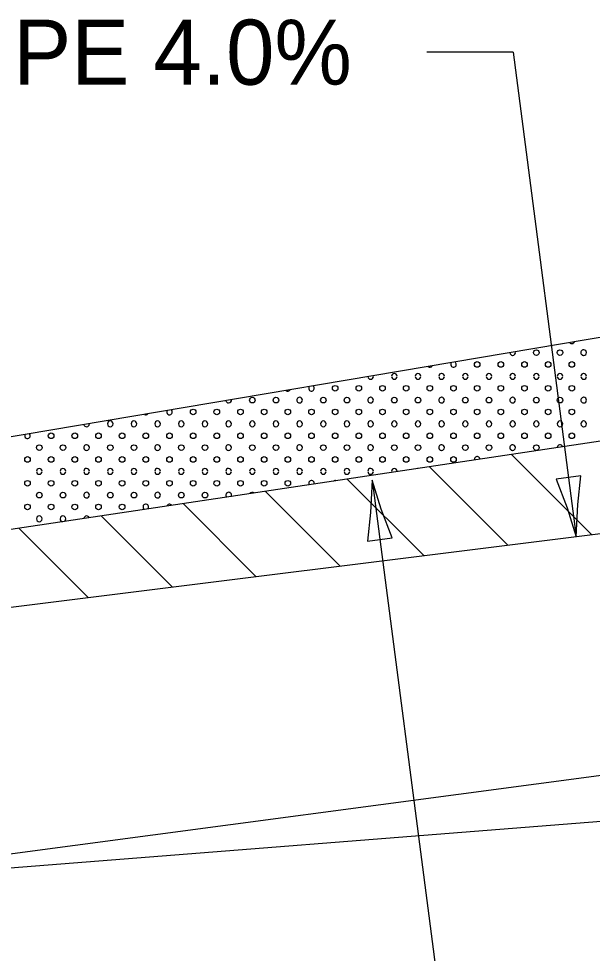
# Model space of a CAD drawing. Extents: x 0 to 2.83, y 0 to 1.83.
# Drawn here: x 0.9584 to 1.0703, y 0.8813 to 1.0638 of the extents above; entities that cross this region are included whole.
import ezdxf

# ---------------------------------------------------------------- set-up
doc = ezdxf.new("R2010")
doc.units = 0
for name, color, linetype in [('RD_Ex_Roadway_Items', 7, 'Continuous'), ('RD_Pr_Roadway_Dimensions', 7, 'Continuous'), ('RD_Pr_Roadway_Items', 7, 'Continuous'), ('RD_Pr_Roadway_Notes', 7, 'Continuous')]:
    doc.layers.add(name, color=color, linetype=linetype)

msp = doc.modelspace()

# ---------------------------------------------------------------- linework, layer by layer
at = {"layer": 'RD_Ex_Roadway_Items'}
for p, q in [((1.1047178847286954, 0.9204034894451877), (0.9053079380333238, 0.893858028901313)), ((1.101018718567501, 0.9093059909616044), (0.7637940947986603, 0.882687972377651))]:
    msp.add_line(p, q, dxfattribs=at)
at = {"layer": 'RD_Pr_Roadway_Dimensions'}
for q in [(1.0380084499178908, 1.057233878993467), (1.067141947991982, 0.962621304967199)]:
    msp.add_line((1.0548476587092783, 1.057233878993467), q, dxfattribs=at)
msp.add_lwpolyline([(1.068058831810433, 0.9744981421662939), (1.0656386181641042, 0.9741904084229048), (1.0632192680041788, 0.9738760295885014), (1.0653890553483334, 0.9682735510135825), (1.067141947991982, 0.962621304967199), (1.0674621549482057, 0.9689357223775306)], close=True, dxfattribs=at)
at = {"layer": 'RD_Pr_Roadway_Items'}
for p, q in [((1.1208607819906773, 1.0098560709473123), (0.9333457819906809, 0.9781238485177425)), ((1.1134188022849663, 0.9875301318301265), (0.9271778275362903, 0.9596199851545882)), ((1.0702075277533893, 0.9630044963045423), (1.0545099902660748, 0.978702033791822)), ((1.0538379766660497, 0.9609583351580804), (1.0384943832767533, 0.976301928547435)), ((1.03746842557871, 0.9589121740136674), (1.0224787762894167, 0.9739018233029549)), ((1.0210988744913647, 0.9568660128691612), (1.0064631693000952, 0.9715017180584749)), ((1.0047293234060157, 0.9548198517207434), (0.9904475623127585, 0.9691016128139948)), ((1.1144110741969593, 0.9685298511992586), (0.9282510845188098, 0.9452602248222944)), ((0.9883597723186702, 0.9527736905763303), (0.974431955323437, 0.9667015075715636)), ((0.9719902212313306, 0.9507275294298684), (0.9584163483341155, 0.9643014023270835))]:
    msp.add_line(p, q, dxfattribs=at)
for centre in [(1.0593712333249965, 0.9985771479462651), (1.0639870429348421, 0.9985771479462651), (1.0478235861696814, 0.9962695200995919), (1.0524399496999965, 0.9962695200995919), (1.057063051559839, 0.9962695200995919), (1.0616788611696846, 0.9962695200995919), (1.0662952246999997, 0.9962695200995919), (1.0201130361696868, 0.9916132007909385), (1.024729399699996, 0.9916132007909385), (1.0293525015598441, 0.9916132007909385), (1.0339683111696842, 0.9916132007909385), (1.0385846746999992, 0.9916132007909385), (1.0432077765598415, 0.9916132007909385), (1.0478235861696814, 0.9916132007909385), (1.0524399496999965, 0.9916132007909385), (1.057063051559839, 0.9916132007909385), (1.0616788611696846, 0.9916132007909385), (1.0662952246999997, 0.9916132007909385), (1.0039501333250012, 0.9893055729462211), (1.008565942934841, 0.9893055729462211), (1.0178054083249986, 0.9893055729462211), (1.0224212179348442, 0.9893055729462211), (1.0316606833250017, 0.9893055729462211), (1.0362764929348416, 0.9893055729462211), (1.045515958324999, 0.9893055729462211), (1.050131767934839, 0.9893055729462211), (1.0593712333249965, 0.9893055729462211), (1.0639870429348421, 0.9893055729462211), (0.9924024861696863, 0.986997945099548), (0.9970188497000013, 0.986997945099548), (1.0016419515598438, 0.986997945099548), (1.0062577611696837, 0.986997945099548), (1.0108741246999986, 0.986997945099548), (1.015497226559841, 0.986997945099548), (1.0201130361696868, 0.986997945099548), (1.024729399699996, 0.986997945099548), (1.0293525015598441, 0.986997945099548), (1.0339683111696842, 0.986997945099548), (1.0385846746999992, 0.986997945099548), (1.0432077765598415, 0.986997945099548), (1.0478235861696814, 0.986997945099548), (1.0524399496999965, 0.986997945099548), (1.057063051559839, 0.986997945099548), (1.0616788611696846, 0.986997945099548), (1.0662952246999997, 0.986997945099548), (0.9646919361696857, 0.9823416257908946), (0.9693082997000008, 0.9823416257908946), (0.9739314015598433, 0.9823416257908946), (0.9785472111696831, 0.9823416257908946), (0.9831635746999982, 0.9823416257908946), (0.9877866765598405, 0.9823416257908946), (0.9924024861696863, 0.9823416257908946), (0.9970188497000013, 0.9823416257908946), (1.0016419515598438, 0.9823416257908946), (1.0062577611696837, 0.9823416257908946), (1.0108741246999986, 0.9823416257908946), (1.015497226559841, 0.9823416257908946), (1.0201130361696868, 0.9823416257908946), (1.024729399699996, 0.9823416257908946), (1.0293525015598441, 0.9823416257908946), (1.0339683111696842, 0.9823416257908946), (1.0385846746999992, 0.9823416257908946), (1.0432077765598415, 0.9823416257908946), (1.0478235861696814, 0.9823416257908946), (1.0524399496999965, 0.9823416257908946), (1.057063051559839, 0.9823416257908946), (1.0616788611696846, 0.9823416257908946), (1.0662952246999997, 0.9823416257908946), (0.9623843083249976, 0.9800339979462703), (0.9670001179348433, 0.9800339979462703), (0.9762395833250007, 0.9800339979462703), (0.9808553929348406, 0.9800339979462703), (0.990094858324998, 0.9800339979462703), (0.9947106679348438, 0.9800339979462703), (1.0039501333250012, 0.9800339979462703), (1.008565942934841, 0.9800339979462703), (1.0178054083249986, 0.9800339979462703), (1.0224212179348442, 0.9800339979462703), (1.0316606833250017, 0.9800339979462703), (1.0362764929348416, 0.9800339979462703), (1.045515958324999, 0.9800339979462703), (1.050131767934839, 0.9800339979462703), (1.0593712333249965, 0.9800339979462703), (0.9600761265598401, 0.9777263700995972), (0.9646919361696857, 0.9777263700995972), (0.9693082997000008, 0.9777263700995972), (0.9739314015598433, 0.9777263700995972), (0.9785472111696831, 0.9777263700995972), (0.9831635746999982, 0.9777263700995972), (0.9877866765598405, 0.9777263700995972), (0.9924024861696863, 0.9777263700995972), (0.9970188497000013, 0.9777263700995972), (1.0016419515598438, 0.9777263700995972), (1.0062577611696837, 0.9777263700995972), (1.0108741246999986, 0.9777263700995972), (1.015497226559841, 0.9777263700995972), (1.0201130361696868, 0.9777263700995972), (1.024729399699996, 0.9777263700995972), (1.0293525015598441, 0.9777263700995972), (1.0339683111696842, 0.9777263700995972), (1.0385846746999992, 0.9777263700995972), (1.0432077765598415, 0.9777263700995972), (0.9600761265598401, 0.9730700507909437), (0.9646919361696857, 0.9730700507909437), (0.9693082997000008, 0.9730700507909437), (0.9739314015598433, 0.9730700507909437), (0.9785472111696831, 0.9730700507909437), (0.9831635746999982, 0.9730700507909437), (0.9877866765598405, 0.9730700507909437), (0.9924024861696863, 0.9730700507909437), (0.9970188497000013, 0.9730700507909437), (1.0016419515598438, 0.9730700507909437), (1.0062577611696837, 0.9730700507909437), (1.0108741246999986, 0.9730700507909437), (0.9623843083249976, 0.9707624229462264), (0.9670001179348433, 0.9707624229462264), (0.9762395833250007, 0.9707624229462264), (0.9808553929348406, 0.9707624229462264), (0.990094858324998, 0.9707624229462264), (0.9947106679348438, 0.9707624229462264), (0.9600761265598401, 0.9684547950995532), (0.9646919361696857, 0.9684547950995532), (0.9693082997000008, 0.9684547950995532), (0.9739314015598433, 0.9684547950995532), (0.9785472111696831, 0.9684547950995532)]:
    msp.add_circle(centre, 0.000545983493333282, dxfattribs=at)
for centre, start, end in [((1.0662952246999997, 1.0008847757908894), 217.90909157556112, 341.30067198809115), ((1.0547475775446848, 0.9985771479462651), 180.15494630337818, 270.00000069200723), ((1.0547548697946814, 0.9985771479462651), 270.00000069200723, 19.18428275305314), ((1.068602852544682, 0.9985771479462651), 89.9999993079928, 270.00000069200723), ((1.0686101447946845, 0.9985771479462651), 270.00000069200723, 89.99999930799282), ((1.0432077765598415, 0.9962695200995919), 136.00214282946217, 63.207620734190016), ((1.0316606833250017, 0.9939618922548746), 3.5189536898573433e-07, 179.99999964810462), ((1.0362764929348416, 0.9939618922548746), 3.5189536898573433e-07, 179.99999964810462), ((1.0385846746999992, 0.9962695200995919), 227.0426566657808, 332.16710689787135), ((1.0408923025446817, 0.9939618922548746), 89.99999926111299, 179.99999964810462), ((1.0408990408761998, 0.9939618922548746), 3.5189536898573433e-07, 89.94187070189182), ((1.045515958324999, 0.9939618922548746), 3.5189536898573433e-07, 179.99999964810462), ((1.050131767934839, 0.9939618922548746), 3.5189536898573433e-07, 179.99999964810462), ((1.0547475775446848, 0.9939618922548746), 89.99999926111299, 179.99999964810462), ((1.054754315876197, 0.9939618922548746), 3.5189536898573433e-07, 89.94187070189182), ((1.0593712333249965, 0.9939618922548746), 3.5189536898573433e-07, 179.99999964810462), ((1.0639870429348421, 0.9939618922548746), 3.5189536898573433e-07, 179.99999964810462), ((1.068602852544682, 0.9939618922548746), 89.99999926111299, 179.99999964810462), ((1.0686095908762, 0.9939618922548746), 3.5189536898573433e-07, 89.94187070189182), ((1.0270370275446843, 0.9939208286355627), 183.60103538496924, 270.000000738887), ((1.027044873715156, 0.9939208286355627), 269.9418720859062, 359.99999931969154), ((1.0270437658762024, 0.9939618922548746), 3.5189536898573433e-07, 11.467231453400393), ((1.0316606833250017, 0.9939208286355627), 180.00000068030846, 359.9999993196916), ((1.0362764929348416, 0.9939208286355627), 180.00000068030846, 359.9999993196916), ((1.0408923025446817, 0.9939208286355627), 180.00000068030846, 270.000000738887), ((1.0409001487151532, 0.9939208286355627), 269.9418720859062, 359.99999931969154), ((1.045515958324999, 0.9939208286355627), 180.00000068030846, 359.9999993196916), ((1.050131767934839, 0.9939208286355627), 180.00000068030846, 359.9999993196916), ((1.0547475775446848, 0.9939208286355627), 180.00000068030846, 270.000000738887), ((1.0547554237151564, 0.9939208286355627), 269.9418720859062, 359.99999931969154), ((1.0593712333249965, 0.9939208286355627), 180.00000068030846, 359.9999993196916), ((1.0639870429348421, 0.9939208286355627), 180.00000068030846, 359.9999993196916), ((1.068602852544682, 0.9939208286355627), 180.00000068030846, 270.000000738887), ((1.0686106987151538, 0.9939208286355627), 269.9418720859062, 359.99999931969154), ((1.0108741246999986, 0.9916132007909385), 231.478515598678, 327.7312479649742), ((1.015497226559841, 0.9916132007909385), 141.4172881787537, 57.79247538489858), ((0.9993264775446837, 0.9893055729462211), 191.2753668158399, 270.00000069200723), ((0.9993337697946862, 0.9893055729462211), 270.00000069200723, 8.062131438567576), ((1.013181752544687, 0.9893055729462211), 89.9999993079928, 270.00000069200723), ((1.0131890447946836, 0.9893055729462211), 270.00000069200723, 89.99999930799282), ((1.0270370275446843, 0.9893055729462211), 89.9999993079928, 270.00000069200723), ((1.0270443197946868, 0.9893055729462211), 270.00000069200723, 89.99999930799282), ((1.0408923025446817, 0.9893055729462211), 89.9999993079928, 270.00000069200723), ((1.040899594794684, 0.9893055729462211), 270.00000069200723, 89.99999930799282), ((1.0547475775446848, 0.9893055729462211), 89.9999993079928, 270.00000069200723), ((1.0547548697946814, 0.9893055729462211), 270.00000069200723, 89.99999930799282), ((1.068602852544682, 0.9893055729462211), 89.9999993079928, 270.00000069200723), ((1.0686101447946845, 0.9893055729462211), 270.00000069200723, 89.99999930799282), ((0.9877866765598405, 0.986997945099548), 151.9006776891316, 47.30908587452063), ((0.9831635746999982, 0.986997945099548), 242.8532269556162, 316.35653660803604), ((0.9716159275446832, 0.9846492536356118), 194.6961120875523, 270.000000738887), ((0.971623773715155, 0.9846492536356118), 269.9418720859062, 359.99999931969154), ((0.9716226658762014, 0.9846903172548307), 3.5189536898573433e-07, 0.34930345663554757), ((0.9762395833250007, 0.9846903172548307), 3.5189536898573433e-07, 179.99999964810462), ((0.9762395833250007, 0.9846492536356118), 180.00000068030846, 359.9999993196916), ((0.9808553929348406, 0.9846903172548307), 3.5189536898573433e-07, 179.99999964810462), ((0.9808553929348406, 0.9846492536356118), 180.00000068030846, 359.9999993196916), ((0.9854712025446863, 0.9846903172548307), 89.99999926111299, 179.99999964810462), ((0.9854712025446863, 0.9846492536356118), 180.00000068030846, 270.000000738887), ((0.9854779408761987, 0.9846903172548307), 3.5189536898573433e-07, 89.94187070189182), ((0.9854790487151581, 0.9846492536356118), 269.9418720859062, 359.99999931969154), ((0.990094858324998, 0.9846903172548307), 3.5189536898573433e-07, 179.99999964810462), ((0.990094858324998, 0.9846492536356118), 180.00000068030846, 359.9999993196916), ((0.9947106679348438, 0.9846903172548307), 3.5189536898573433e-07, 179.99999964810462), ((0.9947106679348438, 0.9846492536356118), 180.00000068030846, 359.9999993196916), ((0.9993264775446837, 0.9846903172548307), 89.99999926111299, 179.99999964810462), ((0.9993264775446837, 0.9846492536356118), 180.00000068030846, 270.000000738887), ((0.9993332158762018, 0.9846903172548307), 3.5189536898573433e-07, 89.94187070189182), ((0.9993343237151555, 0.9846492536356118), 269.9418720859062, 359.99999931969154), ((1.0039501333250012, 0.9846903172548307), 3.5189536898573433e-07, 179.99999964810462), ((1.0039501333250012, 0.9846492536356118), 180.00000068030846, 359.9999993196916), ((1.008565942934841, 0.9846903172548307), 3.5189536898573433e-07, 179.99999964810462), ((1.008565942934841, 0.9846492536356118), 180.00000068030846, 359.9999993196916), ((1.013181752544687, 0.9846903172548307), 89.99999926111299, 179.99999964810462), ((1.013181752544687, 0.9846492536356118), 180.00000068030846, 270.000000738887), ((1.0131884908761992, 0.9846903172548307), 3.5189536898573433e-07, 89.94187070189182), ((1.0131895987151587, 0.9846492536356118), 269.9418720859062, 359.99999931969154), ((1.0178054083249986, 0.9846903172548307), 3.5189536898573433e-07, 179.99999964810462), ((1.0178054083249986, 0.9846492536356118), 180.00000068030846, 359.9999993196916), ((1.0224212179348442, 0.9846903172548307), 3.5189536898573433e-07, 179.99999964810462), ((1.0224212179348442, 0.9846492536356118), 180.00000068030846, 359.9999993196916), ((1.0270370275446843, 0.9846903172548307), 89.99999926111299, 179.99999964810462), ((1.0270370275446843, 0.9846492536356118), 180.00000068030846, 270.000000738887), ((1.0270437658762024, 0.9846903172548307), 3.5189536898573433e-07, 89.94187070189182), ((1.027044873715156, 0.9846492536356118), 269.9418720859062, 359.99999931969154), ((1.0316606833250017, 0.9846903172548307), 3.5189536898573433e-07, 179.99999964810462), ((1.0316606833250017, 0.9846492536356118), 180.00000068030846, 359.9999993196916), ((1.0362764929348416, 0.9846903172548307), 3.5189536898573433e-07, 179.99999964810462), ((1.0362764929348416, 0.9846492536356118), 180.00000068030846, 359.9999993196916), ((1.0408923025446817, 0.9846903172548307), 89.99999926111299, 179.99999964810462), ((1.0408923025446817, 0.9846492536356118), 180.00000068030846, 270.000000738887), ((1.0408990408761998, 0.9846903172548307), 3.5189536898573433e-07, 89.94187070189182), ((1.0409001487151532, 0.9846492536356118), 269.9418720859062, 359.99999931969154), ((1.045515958324999, 0.9846903172548307), 3.5189536898573433e-07, 179.99999964810462), ((1.045515958324999, 0.9846492536356118), 180.00000068030846, 359.9999993196916), ((1.050131767934839, 0.9846903172548307), 3.5189536898573433e-07, 179.99999964810462), ((1.050131767934839, 0.9846492536356118), 180.00000068030846, 359.9999993196916), ((1.0547475775446848, 0.9846903172548307), 89.99999926111299, 179.99999964810462), ((1.0547475775446848, 0.9846492536356118), 180.00000068030846, 270.000000738887), ((1.054754315876197, 0.9846903172548307), 3.5189536898573433e-07, 89.94187070189182), ((1.0547554237151564, 0.9846492536356118), 269.9418720859062, 359.99999931969154), ((1.0593712333249965, 0.9846903172548307), 3.5189536898573433e-07, 179.99999964810462), ((1.0593712333249965, 0.9846492536356118), 180.00000068030846, 359.9999993196916), ((1.0639870429348421, 0.9846903172548307), 3.5189536898573433e-07, 179.99999964810462), ((1.0639870429348421, 0.9846492536356118), 180.00000068030846, 359.9999993196916), ((1.068602852544682, 0.9846903172548307), 89.99999926111299, 179.99999964810462), ((1.068602852544682, 0.9846492536356118), 180.00000068030846, 270.000000738887), ((1.0686095908762, 0.9846903172548307), 3.5189536898573433e-07, 89.94187070189182), ((1.0686106987151538, 0.9846492536356118), 269.9418720859062, 359.99999931969154), ((0.9600761265598401, 0.9823416257908946), 156.1009239164992, 43.108839647153104), ((0.9716159275446832, 0.9800339979462703), 89.9999993079928, 270.00000069200723), ((0.9716232197946857, 0.9800339979462703), 270.00000069200723, 89.99999930799282), ((0.9854712025446863, 0.9800339979462703), 89.9999993079928, 270.00000069200723), ((0.9854784947946831, 0.9800339979462703), 270.00000069200723, 89.99999930799282), ((0.9993264775446837, 0.9800339979462703), 89.9999993079928, 270.00000069200723), ((0.9993337697946862, 0.9800339979462703), 270.00000069200723, 89.99999930799282), ((1.013181752544687, 0.9800339979462703), 89.9999993079928, 270.00000069200723), ((1.0131890447946836, 0.9800339979462703), 270.00000069200723, 89.99999930799282), ((1.0270370275446843, 0.9800339979462703), 89.9999993079928, 270.00000069200723), ((1.0270443197946868, 0.9800339979462703), 270.00000069200723, 89.99999930799282), ((1.0408923025446817, 0.9800339979462703), 89.9999993079928, 270.00000069200723), ((1.040899594794684, 0.9800339979462703), 270.00000069200723, 89.99999930799282), ((1.0547475775446848, 0.9800339979462703), 89.9999993079928, 270.00000069200723), ((1.0547548697946814, 0.9800339979462703), 270.00000069200723, 89.99999930799282), ((1.0639870429348421, 0.9800339979462703), 17.723308164520645, 179.32257758674695), ((1.0478235861696814, 0.9777263700995972), 5.785856828778928, 191.26002892248863), ((0.9623843083249976, 0.9754187422548798), 3.5189536898573433e-07, 179.99999964810462), ((0.9623843083249976, 0.9753776786355679), 180.00000068030846, 359.9999993196916), ((0.9670001179348433, 0.9754187422548798), 3.5189536898573433e-07, 179.99999964810462), ((0.9670001179348433, 0.9753776786355679), 180.00000068030846, 359.9999993196916), ((0.9716159275446832, 0.9754187422548798), 89.99999926111299, 179.99999964810462), ((0.9716159275446832, 0.9753776786355679), 180.00000068030846, 270.000000738887), ((0.9716226658762014, 0.9754187422548798), 3.5189536898573433e-07, 89.94187070189182), ((0.971623773715155, 0.9753776786355679), 269.9418720859062, 359.99999931969154), ((0.9762395833250007, 0.9754187422548798), 3.5189536898573433e-07, 179.99999964810462), ((0.9762395833250007, 0.9753776786355679), 180.00000068030846, 359.9999993196916), ((0.9808553929348406, 0.9754187422548798), 3.5189536898573433e-07, 179.99999964810462), ((0.9808553929348406, 0.9753776786355679), 180.00000068030846, 359.9999993196916), ((0.9854712025446863, 0.9754187422548798), 89.99999926111299, 179.99999964810462), ((0.9854712025446863, 0.9753776786355679), 180.00000068030846, 270.000000738887), ((0.9854779408761987, 0.9754187422548798), 3.5189536898573433e-07, 89.94187070189182), ((0.9854790487151581, 0.9753776786355679), 269.9418720859062, 359.99999931969154), ((0.990094858324998, 0.9754187422548798), 3.5189536898573433e-07, 179.99999964810462), ((0.990094858324998, 0.9753776786355679), 180.00000068030846, 359.9999993196916), ((0.9947106679348438, 0.9754187422548798), 3.5189536898573433e-07, 179.99999964810462), ((0.9947106679348438, 0.9753776786355679), 180.00000068030846, 359.9999993196916), ((0.9993264775446837, 0.9754187422548798), 89.99999926111299, 179.99999964810462), ((0.9993264775446837, 0.9753776786355679), 180.00000068030846, 270.000000738887), ((0.9993332158762018, 0.9754187422548798), 3.5189536898573433e-07, 89.94187070189182), ((0.9993343237151555, 0.9753776786355679), 269.9418720859062, 359.99999931969154), ((1.0039501333250012, 0.9754187422548798), 3.5189536898573433e-07, 179.99999964810462), ((1.0039501333250012, 0.9753776786355679), 180.00000068030846, 359.9999993196916), ((1.008565942934841, 0.9754187422548798), 3.5189536898573433e-07, 179.99999964810462), ((1.008565942934841, 0.9753776786355679), 180.00000068030846, 359.9999993196916), ((1.013181752544687, 0.9754187422548798), 89.99999926111299, 179.99999964810462), ((1.013181752544687, 0.9753776786355679), 180.00000068030846, 270.000000738887), ((1.0131884908761992, 0.9754187422548798), 3.5189536898573433e-07, 89.94187070189182), ((1.0131895987151587, 0.9753776786355679), 269.9418720859062, 359.99999931969154), ((1.0178054083249986, 0.9754187422548798), 3.5189536898573433e-07, 179.99999964810462), ((1.0178054083249986, 0.9753776786355679), 180.00000068030846, 359.9999993196916), ((1.0224212179348442, 0.9754187422548798), 3.5189536898573433e-07, 179.99999964810462), ((1.0224212179348442, 0.9753776786355679), 180.00000068030846, 359.9999993196916), ((1.0270370275446843, 0.9754187422548798), 89.99999926111299, 179.99999964810462), ((1.0270370275446843, 0.9753776786355679), 180.00000068030846, 270.000000738887), ((1.0270437658762024, 0.9754187422548798), 3.5189536898573433e-07, 89.94187070189182), ((1.027044873715156, 0.9753776786355679), 269.9418720859062, 359.99999931969154), ((1.0316606833250017, 0.9754187422548798), 3.5189536898573433e-07, 179.99999964810462), ((1.0316606833250017, 0.9753776786355679), 180.00000068030846, 198.94299298150014), ((1.0316606833250017, 0.9753776786355679), 358.1028927697674, 359.99999931969154), ((1.0362764929348416, 0.9754187422548798), 94.63897848273191, 102.40690726853565), ((1.015497226559841, 0.9730700507909437), 345.66150923818265, 211.38437651308482), ((1.0201130361696868, 0.9730700507909437), 68.3420595503584, 128.70382620090913), ((0.9716159275446832, 0.9707624229462264), 89.9999993079928, 270.00000069200723), ((0.9716232197946857, 0.9707624229462264), 270.00000069200723, 89.99999930799282), ((0.9854712025446863, 0.9707624229462264), 89.9999993079928, 270.00000069200723), ((0.9854784947946831, 0.9707624229462264), 270.00000069200723, 89.99999930799282), ((0.9993264775446837, 0.9707624229462264), 89.9999993079928, 225.2585809452693), ((0.9993337697946862, 0.9707624229462264), 331.92869459616287, 89.99999930799282), ((1.0039501333250012, 0.9707624229462264), 49.590805677720056, 147.45508007354755), ((0.9831635746999982, 0.9684547950995532), 314.8533625878339, 242.19252316343363), ((0.9877866765598405, 0.9684547950995532), 35.22249347287628, 161.82339227839128), ((0.9623843083249976, 0.9661471672548358), 3.5189536898573433e-07, 179.99999964810462), ((0.9623843083249976, 0.9661061036356171), 180.00000068030846, 359.9999993196916), ((0.9670001179348433, 0.9661471672548358), 3.5189536898573433e-07, 179.99999964810462), ((0.9670001179348433, 0.9661061036356171), 180.00000068030846, 258.3863446309182), ((0.9670001179348433, 0.9661061036356171), 298.6595411203493, 359.99999931969154), ((0.9716159275446832, 0.9661471672548358), 89.99999926111299, 174.65457684696486), ((0.9716226658762014, 0.9661471672548358), 22.49928042444304, 89.94187070189182)]:
    msp.add_arc(centre, 0.000545983493333282, start, end, dxfattribs=at)
at = {"layer": 'RD_Pr_Roadway_Notes'}
msp.add_line((1.0273252654105705, 0.9736678540474182), (1.0639978709479783, 0.6914482375355815), dxfattribs=at)
msp.add_lwpolyline([(1.026408381591898, 0.9617910168483403), (1.0288285952382326, 0.9620987505916844), (1.0312479453981638, 0.9624131294260426), (1.0290781580541133, 0.9680156080010023), (1.0273252654105705, 0.9736678540474182), (1.027005058454229, 0.9673534366370925)], close=True, dxfattribs=at)

# ---------------------------------------------------------------- texts
at = {"layer": 'RD_Pr_Roadway_Dimensions'}
msp.add_text('SLOPE 4.0%', height=0.0127, dxfattribs=at).set_placement((0.9233115328690956, 1.0508838789915111))

doc.saveas('drawing.dxf')
